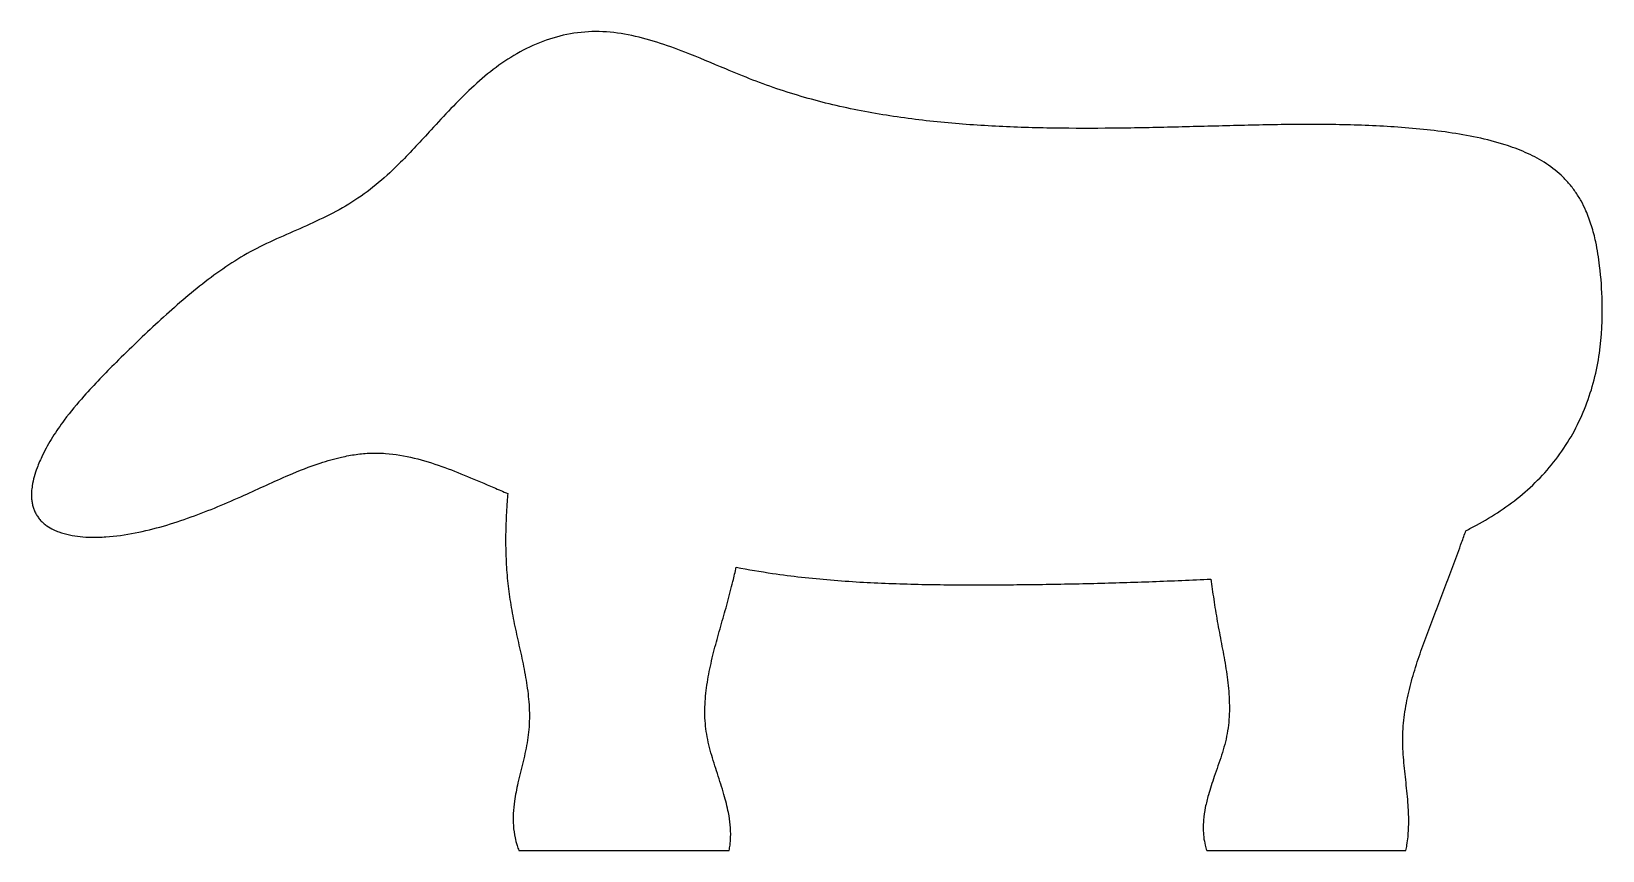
# Model space of a CAD drawing. Header units: millimetres. Extents: x -266 to -7, y 0 to 135.
import ezdxf

# ---------------------------------------------------------------- set-up
doc = ezdxf.new("R2010")
doc.units = ezdxf.units.MM
doc.layers.add('outline', color=7, linetype='Continuous')

msp = doc.modelspace()

# ---------------------------------------------------------------- linework, layer by layer
at = {"layer": 'outline'}
for p, q in [((-185.9, 0.05), (-151.18, 0.05)), ((-72.31, 0.05), (-39.41, 0.05))]:
    msp.add_line(p, q, dxfattribs=at)
for points, knots in [([(-29.5, 52.9), (-28.91, 53.19), (-28.33, 53.49), (-26.4, 54.53), (-25.1, 55.32), (-22.56, 57.02), (-21.34, 57.94), (-19.02, 59.9), (-17.91, 60.95), (-15.84, 63.17), (-14.87, 64.34), (-13.11, 66.8), (-12.31, 68.08), (-10.89, 70.74), (-10.26, 72.11), (-9.17, 74.92), (-8.71, 76.36), (-7.96, 79.27), (-7.67, 80.74), (-7.06, 85.02), (-6.94, 87.85), (-7.05, 92.67), (-7.18, 94.66), (-7.58, 97.98), (-7.78, 99.31), (-8.26, 101.5), (-8.48, 102.37), (-9.02, 104.09), (-9.33, 104.93), (-9.93, 106.31), (-10.2, 106.85), (-10.78, 107.9), (-11.1, 108.41), (-11.78, 109.39), (-12.15, 109.87), (-12.93, 110.77), (-13.35, 111.21), (-14.65, 112.42), (-15.59, 113.12), (-17.59, 114.38), (-18.64, 114.92), (-20.81, 115.87), (-21.92, 116.28), (-24.56, 117.13), (-26.1, 117.52), (-30.77, 118.51), (-33.94, 118.93), (-40.32, 119.56), (-43.54, 119.76), (-49.97, 119.98), (-53.19, 120.02), (-59.64, 119.99), (-62.86, 119.93), (-69.31, 119.78), (-72.53, 119.69), (-78.98, 119.53), (-82.2, 119.46), (-88.66, 119.36), (-91.88, 119.34), (-98.33, 119.39), (-101.56, 119.46), (-108, 119.73), (-111.21, 119.92), (-117.63, 120.49), (-120.83, 120.85), (-127.2, 121.81), (-130.36, 122.4), (-136.62, 123.85), (-139.71, 124.71), (-144.27, 126.23), (-145.78, 126.77), (-148.77, 127.93), (-150.26, 128.55), (-154, 130.11), (-156.24, 131.07), (-160.03, 132.54), (-161.56, 133.09), (-164.67, 134.07), (-166.24, 134.49), (-169.42, 135.11), (-171.03, 135.3), (-174.23, 135.38), (-175.83, 135.25), (-178.96, 134.7), (-180.49, 134.27), (-183.44, 133.16), (-184.86, 132.48), (-187.6, 130.91), (-188.9, 130.03), (-191.4, 128.12), (-192.59, 127.09), (-196.07, 123.82), (-198.23, 121.46), (-202.06, 117.3), (-203.72, 115.49), (-206.62, 112.59), (-207.81, 111.46), (-210.3, 109.35), (-211.61, 108.37), (-214.34, 106.6), (-215.75, 105.81), (-218.62, 104.35), (-220.08, 103.68), (-224.48, 101.73), (-227.45, 100.5), (-233.05, 97.43), (-235.66, 95.6), (-240.68, 91.66), (-243.09, 89.54), (-247.82, 85.19), (-250.14, 82.96), (-254.24, 78.89), (-256.03, 77.05), (-258.86, 73.85), (-259.95, 72.54), (-261.65, 70.25), (-262.3, 69.31), (-263.51, 67.38), (-264.07, 66.39), (-264.9, 64.68), (-265.2, 63.98), (-265.65, 62.79), (-265.8, 62.3), (-266.08, 61.32), (-266.19, 60.83), (-266.32, 59.99), (-266.36, 59.65), (-266.4, 58.98), (-266.4, 58.64), (-266.37, 58.07), (-266.34, 57.85), (-266.27, 57.4), (-266.23, 57.18), (-266.11, 56.74), (-266.04, 56.53), (-265.88, 56.11), (-265.78, 55.9), (-265.56, 55.51), (-265.44, 55.32), (-265.18, 54.95), (-265.04, 54.77), (-264.73, 54.44), (-264.57, 54.28), (-264.23, 53.98), (-264.05, 53.84), (-263.5, 53.45), (-263.11, 53.23), (-262.43, 52.91), (-262.15, 52.79), (-261.3, 52.48), (-260.72, 52.32), (-258.94, 51.94), (-257.74, 51.84), (-255.72, 51.8), (-254.91, 51.82), (-252.48, 51.98), (-250.87, 52.21), (-246.13, 53.14), (-243.05, 54.07), (-237.07, 56.23), (-234.17, 57.45), (-228.82, 59.85), (-226.37, 61.02), (-222.19, 62.81), (-220.48, 63.48), (-217.57, 64.44), (-216.39, 64.78), (-214.4, 65.23), (-213.6, 65.38), (-211.99, 65.61), (-211.18, 65.68), (-209.55, 65.74), (-208.74, 65.72), (-206.33, 65.55), (-204.75, 65.28), (-201.65, 64.53), (-200.14, 64.05), (-197.22, 63.01), (-195.81, 62.45), (-192.95, 61.27), (-191.5, 60.65), (-189.27, 59.7), (-188.5, 59.37), (-187.73, 59.04)], [0, 0, 0, 0, 0.004465, 0.004465, 0.01479, 0.01479, 0.025107, 0.025107, 0.0354, 0.0354, 0.045651, 0.045651, 0.055868, 0.055868, 0.066072, 0.066072, 0.076264, 0.076264, 0.086409, 0.086409, 0.105539, 0.105539, 0.11904, 0.11904, 0.128129, 0.128129, 0.134222, 0.134222, 0.140304, 0.140304, 0.144374, 0.144374, 0.148438, 0.148438, 0.152495, 0.152495, 0.156545, 0.156545, 0.164512, 0.164512, 0.172506, 0.172506, 0.180535, 0.180535, 0.191252, 0.191252, 0.212873, 0.212873, 0.234656, 0.234656, 0.256448, 0.256448, 0.278258, 0.278258, 0.300083, 0.300083, 0.321914, 0.321914, 0.343746, 0.343746, 0.365567, 0.365567, 0.38737, 0.38737, 0.40917, 0.40917, 0.430937, 0.430937, 0.452636, 0.452636, 0.463469, 0.463469, 0.474375, 0.474375, 0.490869, 0.490869, 0.501885, 0.501885, 0.512896, 0.512896, 0.523815, 0.523815, 0.534611, 0.534611, 0.545322, 0.545322, 0.55598, 0.55598, 0.566624, 0.566624, 0.577295, 0.577295, 0.598911, 0.598911, 0.615544, 0.615544, 0.626644, 0.626644, 0.637691, 0.637691, 0.648629, 0.648629, 0.659488, 0.659488, 0.681198, 0.681198, 0.702717, 0.702717, 0.724411, 0.724411, 0.746184, 0.746184, 0.763521, 0.763521, 0.775081, 0.775081, 0.782806, 0.782806, 0.790516, 0.790516, 0.79567, 0.79567, 0.799112, 0.799112, 0.802548, 0.802548, 0.804843, 0.804843, 0.807135, 0.807135, 0.808665, 0.808665, 0.810195, 0.810195, 0.811724, 0.811724, 0.813253, 0.813253, 0.814781, 0.814781, 0.81631, 0.81631, 0.817841, 0.817841, 0.819372, 0.819372, 0.822423, 0.822423, 0.824467, 0.824467, 0.82855, 0.82855, 0.836726, 0.836726, 0.842203, 0.842203, 0.853208, 0.853208, 0.874906, 0.874906, 0.896222, 0.896222, 0.914569, 0.914569, 0.926998, 0.926998, 0.935296, 0.935296, 0.940812, 0.940812, 0.946328, 0.946328, 0.951818, 0.951818, 0.962662, 0.962662, 0.973384, 0.973384, 0.983629, 0.983629, 0.994325, 0.994325, 1, 1, 1, 1]), ([(-187.73, 59.04), (-187.77, 58.59), (-187.81, 58.14), (-187.93, 56.49), (-188, 55.29), (-188.08, 52.88), (-188.1, 51.68), (-188.07, 49.27), (-188.03, 48.07), (-187.87, 45.67), (-187.77, 44.48), (-187.48, 42.1), (-187.3, 40.92), (-186.87, 38.56), (-186.63, 37.38), (-186.11, 35.03), (-185.85, 33.85), (-185.33, 31.49), (-185.09, 30.3), (-184.65, 27.91), (-184.47, 26.71), (-184.22, 24.3), (-184.15, 23.08), (-184.18, 20.67), (-184.28, 19.47), (-184.66, 17.09), (-184.92, 15.92), (-185.48, 13.58), (-185.78, 12.41), (-186.28, 10.23), (-186.48, 9.22), (-186.72, 7.54), (-186.79, 6.86), (-186.86, 5.51), (-186.86, 4.84), (-186.76, 3.5), (-186.67, 2.83), (-186.44, 1.75), (-186.33, 1.31), (-186.11, 0.61), (-186.01, 0.33), (-185.9, 0.05)], [0, 0, 0, 0, 0.022594, 0.022594, 0.083154, 0.083154, 0.143639, 0.143639, 0.204025, 0.204025, 0.264287, 0.264287, 0.324425, 0.324425, 0.384735, 0.384735, 0.445341, 0.445341, 0.506235, 0.506235, 0.5673, 0.5673, 0.62825, 0.62825, 0.688668, 0.688668, 0.749004, 0.749004, 0.80975, 0.80975, 0.861151, 0.861151, 0.895275, 0.895275, 0.929178, 0.929178, 0.96273, 0.96273, 0.985068, 0.985068, 1, 1, 1, 1]), ([(-39.41, 0.05), (-39.35, 0.35), (-39.29, 0.66), (-39.17, 1.42), (-39.11, 1.88), (-38.99, 3.04), (-38.96, 3.73), (-38.93, 5.48), (-38.97, 6.53), (-39.13, 8.82), (-39.26, 10.06), (-39.54, 12.53), (-39.68, 13.77), (-39.89, 16.26), (-39.95, 17.5), (-39.92, 20.01), (-39.82, 21.26), (-39.48, 23.76), (-39.24, 25), (-38.66, 27.45), (-38.33, 28.66), (-37.59, 31.07), (-37.19, 32.26), (-36.36, 34.62), (-35.93, 35.79), (-35.05, 38.12), (-34.61, 39.29), (-33.73, 41.61), (-33.28, 42.77), (-32.39, 45.09), (-31.95, 46.26), (-31.07, 48.58), (-30.64, 49.75), (-29.98, 51.58), (-29.74, 52.24), (-29.5, 52.9)], [0, 0, 0, 0, 0.017008, 0.017008, 0.042497, 0.042497, 0.080756, 0.080756, 0.138318, 0.138318, 0.206743, 0.206743, 0.275139, 0.275139, 0.343629, 0.343629, 0.412639, 0.412639, 0.481854, 0.481854, 0.550982, 0.550982, 0.619866, 0.619866, 0.688431, 0.688431, 0.756716, 0.756716, 0.824978, 0.824978, 0.893224, 0.893224, 0.961454, 0.961454, 1, 1, 1, 1]), ([(-151.18, 0.05), (-151.12, 0.34), (-151.07, 0.64), (-150.98, 1.38), (-150.95, 1.83), (-150.91, 2.95), (-150.94, 3.63), (-151.06, 4.98), (-151.16, 5.65), (-151.49, 7.33), (-151.74, 8.32), (-152.37, 10.47), (-152.75, 11.62), (-153.49, 13.92), (-153.86, 15.06), (-154.51, 17.37), (-154.78, 18.53), (-155.13, 20.91), (-155.2, 22.11), (-155.17, 24.53), (-155.07, 25.74), (-154.75, 28.15), (-154.52, 29.35), (-154.01, 31.72), (-153.71, 32.9), (-153.09, 35.24), (-152.76, 36.4), (-152.1, 38.72), (-151.77, 39.88), (-151.14, 42.2), (-150.84, 43.36), (-150.36, 45.3), (-150.18, 46.08), (-150, 46.87)], [0, 0, 0, 0, 0.01869, 0.01869, 0.046735, 0.046735, 0.088988, 0.088988, 0.131515, 0.131515, 0.195626, 0.195626, 0.271386, 0.271386, 0.346453, 0.346453, 0.421116, 0.421116, 0.496323, 0.496323, 0.572233, 0.572233, 0.648299, 0.648299, 0.724177, 0.724177, 0.799707, 0.799707, 0.874838, 0.874838, 0.949784, 0.949784, 1, 1, 1, 1]), ([(-150, 46.87), (-148.01, 46.48), (-146.01, 46.14), (-140.82, 45.38), (-137.63, 45.03), (-131.22, 44.49), (-128.01, 44.31), (-121.57, 44.07), (-118.35, 44), (-111.91, 43.94), (-108.68, 43.95), (-102.23, 43.99), (-99, 44.03), (-92.55, 44.15), (-89.32, 44.23), (-82.87, 44.43), (-79.64, 44.55), (-74.82, 44.76), (-73.21, 44.83), (-71.61, 44.91)], [0, 0, 0, 0, 0.077411, 0.077411, 0.200139, 0.200139, 0.322921, 0.322921, 0.445898, 0.445898, 0.569093, 0.569093, 0.692308, 0.692308, 0.815528, 0.815528, 0.938751, 0.938751, 1, 1, 1, 1]), ([(-71.61, 44.91), (-71.47, 43.8), (-71.32, 42.68), (-70.97, 40.35), (-70.78, 39.13), (-70.34, 36.68), (-70.11, 35.46), (-69.64, 33.02), (-69.41, 31.79), (-69.01, 29.32), (-68.84, 28.08), (-68.61, 25.58), (-68.55, 24.33), (-68.6, 21.84), (-68.72, 20.61), (-69.16, 18.17), (-69.49, 16.98), (-70.24, 14.62), (-70.65, 13.45), (-71.4, 11.26), (-71.74, 10.26), (-72.22, 8.56), (-72.4, 7.87), (-72.68, 6.49), (-72.78, 5.79), (-72.88, 4.62), (-72.9, 4.15), (-72.89, 3.22), (-72.86, 2.76), (-72.75, 1.84), (-72.67, 1.39), (-72.49, 0.64), (-72.4, 0.34), (-72.31, 0.05)], [0, 0, 0, 0, 0.073583, 0.073583, 0.154855, 0.154855, 0.236316, 0.236316, 0.318216, 0.318216, 0.400396, 0.400396, 0.482455, 0.482455, 0.563739, 0.563739, 0.644593, 0.644593, 0.726283, 0.726283, 0.795885, 0.795885, 0.842254, 0.842254, 0.888495, 0.888495, 0.919135, 0.919135, 0.949591, 0.949591, 0.979827, 0.979827, 1, 1, 1, 1])]:
    msp.add_open_spline(points, degree=3, knots=knots, dxfattribs=at)

doc.saveas('drawing.dxf')
